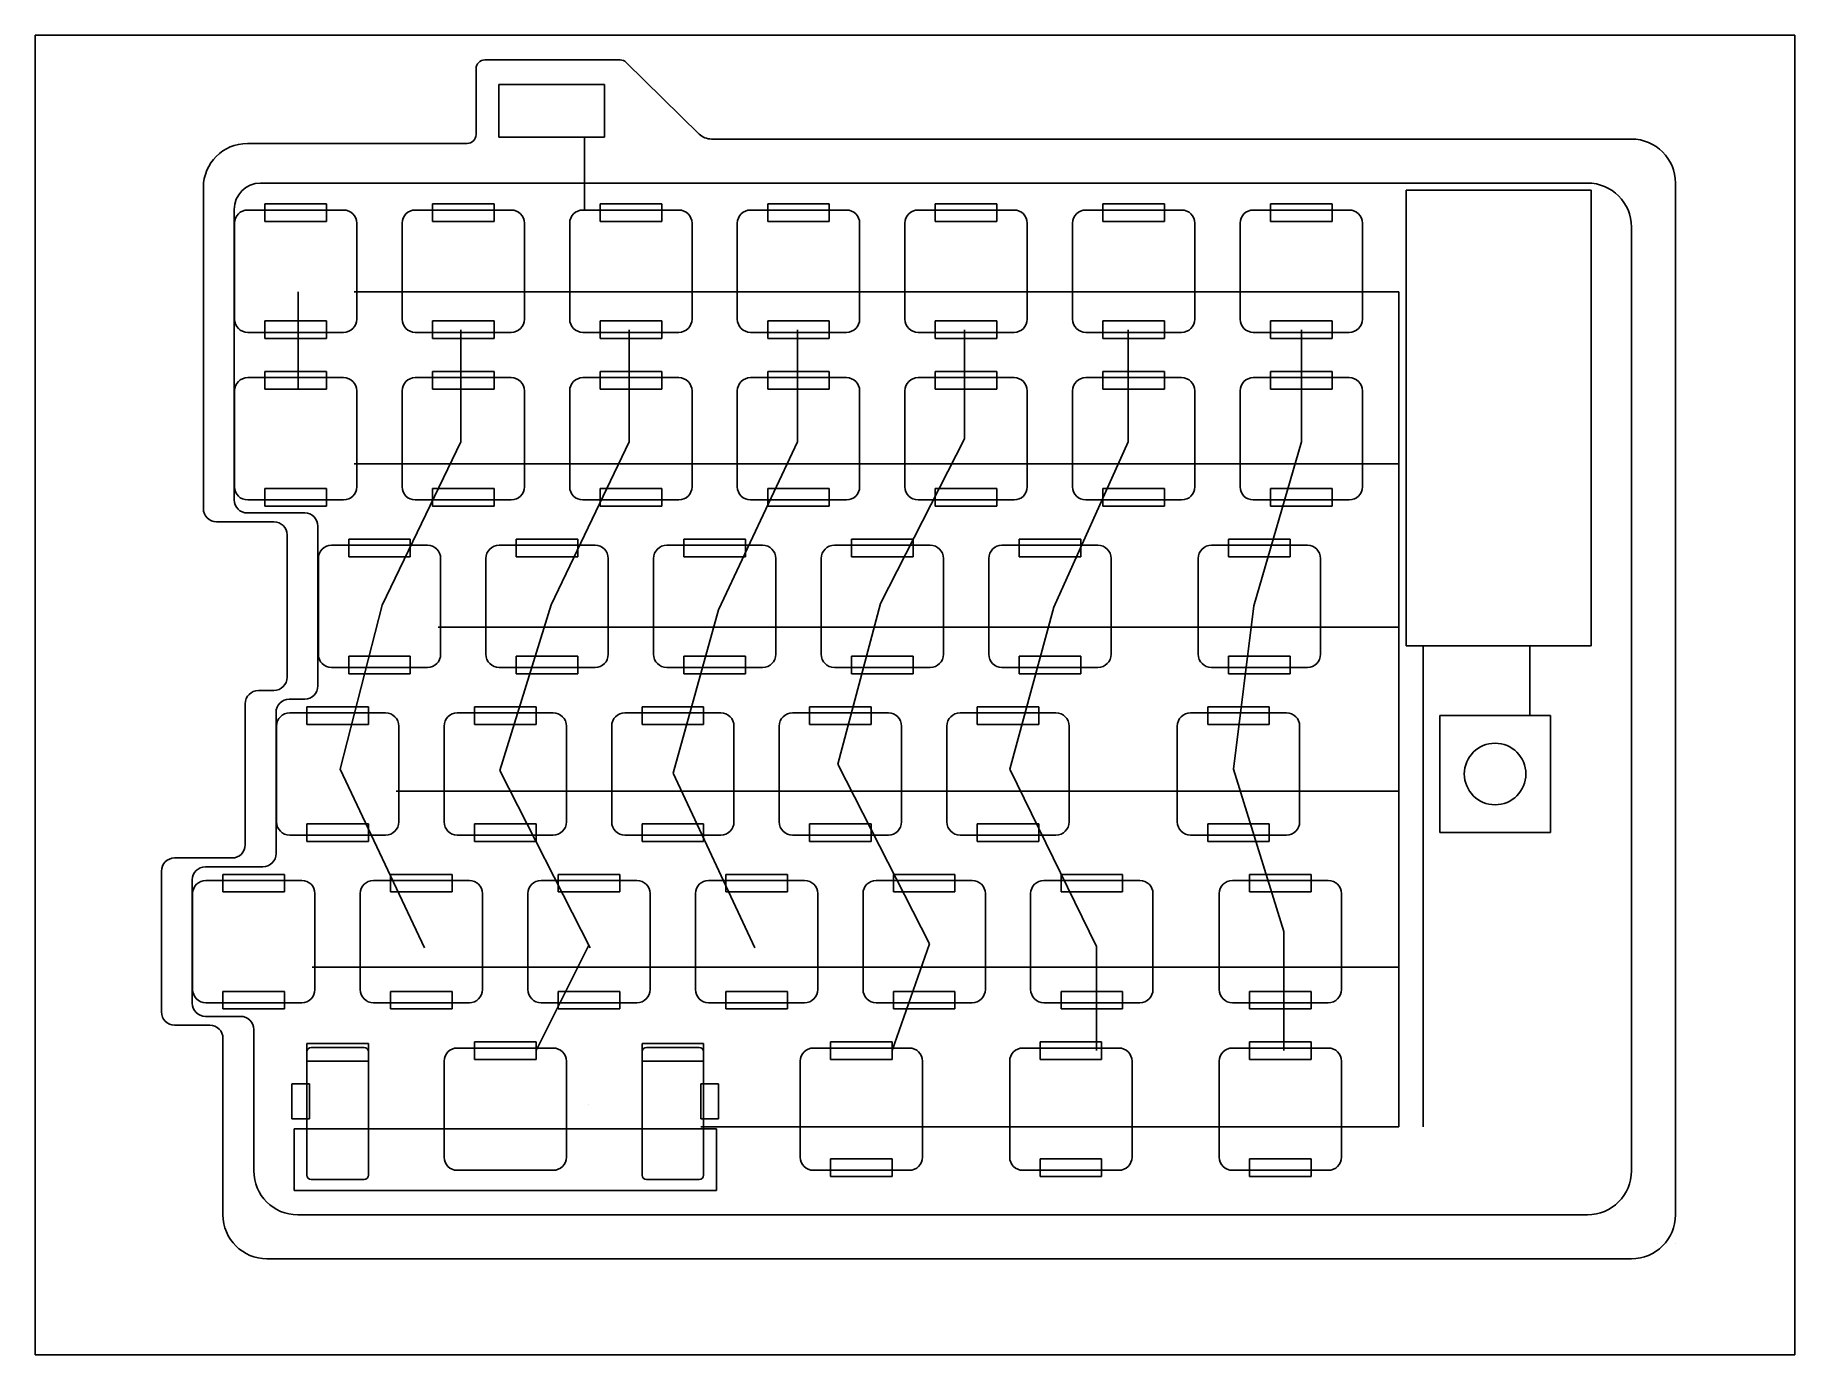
# Model space of a CAD drawing. Extents: x -186 to 14, y -138 to 12.
import ezdxf

# ---------------------------------------------------------------- set-up
doc = ezdxf.new("R2010")
doc.units = 0
doc.header["$MEASUREMENT"] = 0
doc.layers.add('COMPONENTS', color=3, linetype='Continuous', true_color=0x00ff00)
for name, color, linetype, lineweight, true_color in [('FIX_SLOTS', 1, 'Continuous', 25, 0xff0000), ('FRAME', 6, 'Continuous', 25, 0xff00ff), ('SWITCH_13.9', 5, 'Continuous', 25, 0x0000ff), ('TRACKS_H', 4, 'Continuous', 25, 0x00ffff), ('TRACKS_V', 30, 'Continuous', 25, 0xff7f00)]:
    doc.layers.add(name, color=color, linetype=linetype, lineweight=lineweight, true_color=true_color)

msp = doc.modelspace()

# ---------------------------------------------------------------- linework, layer by layer
for p, q in [((-111.88, -5), (-160.82, -5)), ((-10, -5), (-111.88, -5)), ((-163.82, -8), (-163.82, -41)), ((-5, -10), (-5, -117.28)), ((-162.32, -42.5), (-155.8, -42.5)), ((-154.3, -44), (-154.3, -62.17)), ((-155.8, -63.67), (-157.56, -63.67)), ((-159.06, -65.17), (-159.06, -81.22)), ((-160.56, -82.72), (-167.09, -82.72)), ((-168.59, -84.22), (-168.59, -98.22)), ((-167.09, -99.72), (-163.09, -99.72)), ((-161.59, -101.22), (-161.59, -117.28)), ((-10, -122.28), (-156.59, -122.28)), ((-2, -125.5), (-2, -125.5)), ((0, -125.5), (0, -125.5))]:
    msp.add_line(p, q)
for centre, radius, start, end in [((-160.82, -8), 3, 90, 180), ((-10, -10), 5, 0, 90), ((-162.32, -41), 1.5, 180, 270), ((-155.8, -44), 1.5, 0, 90), ((-157.56, -65.17), 1.5, 90, 180), ((-155.8, -62.17), 1.5, 270, 0), ((-160.56, -81.22), 1.5, 270, 0), ((-167.09, -84.22), 1.5, 90, 180), ((-167.09, -98.22), 1.5, 180, 270), ((-163.09, -101.22), 1.5, 0, 90), ((-156.59, -117.28), 5, 180, 270), ((-10, -117.28), 5, 270, 0)]:
    msp.add_arc(centre, radius, start, end)
at = {"layer": 'COMPONENTS'}
for p, q in [((-121.73, 6.2), (-133.73, 6.2)), ((-133.73, 6.2), (-133.73, 0.2)), ((-121.73, 0.2), (-121.73, 6.2)), ((-133.73, 0.2), (-121.73, 0.2)), ((-9.6, -5.81), (-30.6, -5.81)), ((-30.6, -5.81), (-30.6, -57.61)), ((-9.6, -57.61), (-9.6, -5.81)), ((-30.6, -57.61), (-9.6, -57.61)), ((-14.2, -65.52), (-26.8, -65.52)), ((-26.8, -65.52), (-26.8, -78.83)), ((-14.2, -78.83), (-14.2, -65.52)), ((-26.8, -78.83), (-14.2, -78.83))]:
    msp.add_line(p, q, dxfattribs=at)
msp.add_circle((-20.5, -72.17), 3.5, dxfattribs=at)
at = {"layer": 'FIX_SLOTS'}
for p, q in [((-160.32, -7.38), (-153.32, -7.38)), ((-160.32, -9.38), (-160.32, -7.38)), ((-153.32, -7.38), (-153.32, -9.38)), ((-141.28, -7.38), (-134.28, -7.38)), ((-141.28, -9.38), (-141.28, -7.38)), ((-134.28, -7.38), (-134.28, -9.38)), ((-122.22, -7.38), (-115.22, -7.38)), ((-122.22, -9.38), (-122.22, -7.38)), ((-115.22, -7.38), (-115.22, -9.38)), ((-103.17, -7.38), (-96.18, -7.38)), ((-103.17, -9.38), (-103.17, -7.38)), ((-96.18, -7.38), (-96.18, -9.38)), ((-84.13, -7.38), (-77.13, -7.38)), ((-84.13, -9.38), (-84.13, -7.38)), ((-77.13, -7.38), (-77.13, -9.38)), ((-65.08, -7.38), (-58.08, -7.38)), ((-65.08, -9.38), (-65.08, -7.38)), ((-58.08, -7.38), (-58.08, -9.38)), ((-46.03, -7.38), (-39.03, -7.38)), ((-46.03, -9.38), (-46.03, -7.38)), ((-39.03, -7.38), (-39.03, -9.38)), ((-153.32, -9.38), (-160.32, -9.38)), ((-134.28, -9.38), (-141.28, -9.38)), ((-115.22, -9.38), (-122.22, -9.38)), ((-96.18, -9.38), (-103.17, -9.38)), ((-77.13, -9.38), (-84.13, -9.38)), ((-58.08, -9.38), (-65.08, -9.38)), ((-39.03, -9.38), (-46.03, -9.38)), ((-160.32, -20.68), (-153.32, -20.68)), ((-160.32, -22.68), (-160.32, -20.68)), ((-153.32, -20.68), (-153.32, -22.68)), ((-141.28, -20.68), (-134.28, -20.68)), ((-141.28, -22.68), (-141.28, -20.68)), ((-134.28, -20.68), (-134.28, -22.68)), ((-122.22, -20.68), (-115.22, -20.68)), ((-122.22, -22.68), (-122.22, -20.68)), ((-115.22, -20.68), (-115.22, -22.68)), ((-103.17, -20.68), (-96.18, -20.68)), ((-103.17, -22.68), (-103.17, -20.68)), ((-96.18, -20.68), (-96.18, -22.68)), ((-84.13, -20.68), (-77.13, -20.68)), ((-84.13, -22.68), (-84.13, -20.68)), ((-77.13, -20.68), (-77.13, -22.68)), ((-65.08, -20.68), (-58.08, -20.68)), ((-65.08, -22.68), (-65.08, -20.68)), ((-58.08, -20.68), (-58.08, -22.68)), ((-46.03, -20.68), (-39.03, -20.68)), ((-46.03, -22.68), (-46.03, -20.68)), ((-39.03, -20.68), (-39.03, -22.68)), ((-153.32, -22.68), (-160.32, -22.68)), ((-134.28, -22.68), (-141.28, -22.68)), ((-115.22, -22.68), (-122.22, -22.68)), ((-96.18, -22.68), (-103.17, -22.68)), ((-77.13, -22.68), (-84.13, -22.68)), ((-58.08, -22.68), (-65.08, -22.68)), ((-39.03, -22.68), (-46.03, -22.68)), ((-160.32, -26.43), (-153.32, -26.43)), ((-160.32, -28.43), (-160.32, -26.43)), ((-153.32, -26.43), (-153.32, -28.43)), ((-141.28, -26.43), (-134.28, -26.43)), ((-141.28, -28.43), (-141.28, -26.43)), ((-134.28, -26.43), (-134.28, -28.43)), ((-122.22, -26.43), (-115.22, -26.43)), ((-122.22, -28.43), (-122.22, -26.43)), ((-115.22, -26.43), (-115.22, -28.43)), ((-103.17, -26.43), (-96.18, -26.43)), ((-103.17, -28.43), (-103.17, -26.43)), ((-96.18, -26.43), (-96.18, -28.43)), ((-84.13, -28.43), (-84.13, -26.43)), ((-84.13, -26.43), (-77.13, -26.43)), ((-77.13, -26.43), (-77.13, -28.43)), ((-65.08, -26.43), (-58.08, -26.43)), ((-65.08, -28.43), (-65.08, -26.43)), ((-58.08, -26.43), (-58.08, -28.43)), ((-46.03, -26.43), (-39.03, -26.43)), ((-46.03, -28.43), (-46.03, -26.43)), ((-39.03, -26.43), (-39.03, -28.43)), ((-153.32, -28.43), (-160.32, -28.43)), ((-134.28, -28.43), (-141.28, -28.43)), ((-115.22, -28.43), (-122.22, -28.43)), ((-96.18, -28.43), (-103.17, -28.43)), ((-77.13, -28.43), (-84.13, -28.43)), ((-58.08, -28.43), (-65.08, -28.43)), ((-39.03, -28.43), (-46.03, -28.43)), ((-160.32, -39.73), (-153.32, -39.73)), ((-160.32, -41.73), (-160.32, -39.73)), ((-153.32, -39.73), (-153.32, -41.73)), ((-141.28, -39.73), (-134.28, -39.73)), ((-141.28, -41.73), (-141.28, -39.73)), ((-134.28, -39.73), (-134.28, -41.73)), ((-122.22, -39.73), (-115.22, -39.73)), ((-122.22, -41.73), (-122.22, -39.73)), ((-115.22, -39.73), (-115.22, -41.73)), ((-103.17, -39.73), (-96.18, -39.73)), ((-103.17, -41.73), (-103.17, -39.73)), ((-96.18, -39.73), (-96.18, -41.73)), ((-84.13, -39.73), (-77.13, -39.73)), ((-84.13, -41.73), (-84.13, -39.73)), ((-77.13, -39.73), (-77.13, -41.73)), ((-65.08, -41.73), (-65.08, -39.73)), ((-65.08, -39.73), (-58.08, -39.73)), ((-58.08, -39.73), (-58.08, -41.73)), ((-46.03, -39.73), (-39.03, -39.73)), ((-46.03, -41.73), (-46.03, -39.73)), ((-39.03, -39.73), (-39.03, -41.73)), ((-153.32, -41.73), (-160.32, -41.73)), ((-134.28, -41.73), (-141.28, -41.73)), ((-115.22, -41.73), (-122.22, -41.73)), ((-96.18, -41.73), (-103.17, -41.73)), ((-77.13, -41.73), (-84.13, -41.73)), ((-58.08, -41.73), (-65.08, -41.73)), ((-39.03, -41.73), (-46.03, -41.73)), ((-150.8, -45.48), (-143.8, -45.48)), ((-150.8, -47.48), (-150.8, -45.48)), ((-143.8, -45.48), (-143.8, -47.48)), ((-131.75, -45.48), (-124.75, -45.48)), ((-131.75, -47.48), (-131.75, -45.48)), ((-124.75, -45.48), (-124.75, -47.48)), ((-112.7, -45.48), (-105.7, -45.48)), ((-112.7, -47.48), (-112.7, -45.48)), ((-105.7, -45.48), (-105.7, -47.48)), ((-93.65, -45.48), (-86.65, -45.48)), ((-93.65, -47.48), (-93.65, -45.48)), ((-86.65, -45.48), (-86.65, -47.48)), ((-74.6, -45.48), (-67.6, -45.48)), ((-74.6, -47.48), (-74.6, -45.48)), ((-67.6, -45.48), (-67.6, -47.48)), ((-50.79, -45.48), (-43.79, -45.48)), ((-50.79, -47.48), (-50.79, -45.48)), ((-43.79, -45.48), (-43.79, -47.48)), ((-143.8, -47.48), (-150.8, -47.48)), ((-124.75, -47.48), (-131.75, -47.48)), ((-105.7, -47.48), (-112.7, -47.48)), ((-86.65, -47.48), (-93.65, -47.48)), ((-67.6, -47.48), (-74.6, -47.48)), ((-43.79, -47.48), (-50.79, -47.48)), ((-150.8, -58.78), (-143.8, -58.78)), ((-150.8, -60.78), (-150.8, -58.78)), ((-143.8, -58.78), (-143.8, -60.78)), ((-131.75, -58.78), (-124.75, -58.78)), ((-131.75, -60.78), (-131.75, -58.78)), ((-124.75, -58.78), (-124.75, -60.78)), ((-112.7, -58.78), (-105.7, -58.78)), ((-112.7, -60.78), (-112.7, -58.78)), ((-105.7, -58.78), (-105.7, -60.78)), ((-93.65, -58.78), (-86.65, -58.78)), ((-93.65, -60.78), (-93.65, -58.78)), ((-86.65, -58.78), (-86.65, -60.78)), ((-74.6, -58.78), (-67.6, -58.78)), ((-74.6, -60.78), (-74.6, -58.78)), ((-67.6, -58.78), (-67.6, -60.78)), ((-50.79, -58.78), (-43.79, -58.78)), ((-50.79, -60.78), (-50.79, -58.78)), ((-43.79, -58.78), (-43.79, -60.78)), ((-143.8, -60.78), (-150.8, -60.78)), ((-124.75, -60.78), (-131.75, -60.78)), ((-105.7, -60.78), (-112.7, -60.78)), ((-86.65, -60.78), (-93.65, -60.78)), ((-67.6, -60.78), (-74.6, -60.78)), ((-43.79, -60.78), (-50.79, -60.78)), ((-155.56, -64.53), (-148.56, -64.53)), ((-155.56, -66.53), (-155.56, -64.53)), ((-148.56, -64.53), (-148.56, -66.53)), ((-136.51, -64.53), (-129.51, -64.53)), ((-136.51, -66.53), (-136.51, -64.53)), ((-129.51, -64.53), (-129.51, -66.53)), ((-117.46, -64.53), (-110.46, -64.53)), ((-117.46, -66.53), (-117.46, -64.53)), ((-110.46, -64.53), (-110.46, -66.53)), ((-98.41, -64.53), (-91.41, -64.53)), ((-98.41, -66.53), (-98.41, -64.53)), ((-91.41, -64.53), (-91.41, -66.53)), ((-79.36, -64.53), (-72.36, -64.53)), ((-79.36, -66.53), (-79.36, -64.53)), ((-72.36, -64.53), (-72.36, -66.53)), ((-53.17, -64.53), (-46.17, -64.53)), ((-53.17, -66.53), (-53.17, -64.53)), ((-46.17, -64.53), (-46.17, -66.53)), ((-148.56, -66.53), (-155.56, -66.53)), ((-129.51, -66.53), (-136.51, -66.53)), ((-110.46, -66.53), (-117.46, -66.53)), ((-91.41, -66.53), (-98.41, -66.53)), ((-72.36, -66.53), (-79.36, -66.53)), ((-46.17, -66.53), (-53.17, -66.53)), ((-155.56, -77.83), (-148.56, -77.83)), ((-155.56, -79.83), (-155.56, -77.83)), ((-148.56, -77.83), (-148.56, -79.83)), ((-136.51, -77.83), (-129.51, -77.83)), ((-136.51, -79.83), (-136.51, -77.83)), ((-129.51, -77.83), (-129.51, -79.83)), ((-117.46, -77.83), (-110.46, -77.83)), ((-117.46, -79.83), (-117.46, -77.83)), ((-110.46, -77.83), (-110.46, -79.83)), ((-98.41, -77.83), (-91.41, -77.83)), ((-98.41, -79.83), (-98.41, -77.83)), ((-91.41, -77.83), (-91.41, -79.83)), ((-79.36, -77.83), (-72.36, -77.83)), ((-79.36, -79.83), (-79.36, -77.83)), ((-72.36, -77.83), (-72.36, -79.83)), ((-53.17, -77.83), (-46.17, -77.83)), ((-53.17, -79.83), (-53.17, -77.83)), ((-46.17, -77.83), (-46.17, -79.83)), ((-148.56, -79.83), (-155.56, -79.83)), ((-129.51, -79.83), (-136.51, -79.83)), ((-110.46, -79.83), (-117.46, -79.83)), ((-91.41, -79.83), (-98.41, -79.83)), ((-72.36, -79.83), (-79.36, -79.83)), ((-46.17, -79.83), (-53.17, -79.83)), ((-165.09, -83.58), (-158.09, -83.58)), ((-165.09, -85.58), (-165.09, -83.58)), ((-158.09, -83.58), (-158.09, -85.58)), ((-146.04, -83.58), (-139.04, -83.58)), ((-146.04, -85.58), (-146.04, -83.58)), ((-139.04, -83.58), (-139.04, -85.58)), ((-126.99, -83.58), (-119.99, -83.58)), ((-126.99, -85.58), (-126.99, -83.58)), ((-119.99, -83.58), (-119.99, -85.58)), ((-107.94, -83.58), (-100.94, -83.58)), ((-107.94, -85.58), (-107.94, -83.58)), ((-100.94, -83.58), (-100.94, -85.58)), ((-88.89, -83.58), (-81.89, -83.58)), ((-88.89, -85.58), (-88.89, -83.58)), ((-81.89, -83.58), (-81.89, -85.58)), ((-69.84, -83.58), (-62.84, -83.58)), ((-69.84, -85.58), (-69.84, -83.58)), ((-62.84, -83.58), (-62.84, -85.58)), ((-48.41, -83.58), (-41.41, -83.58)), ((-48.41, -85.58), (-48.41, -83.58)), ((-41.41, -83.58), (-41.41, -85.58)), ((-158.09, -85.58), (-165.09, -85.58)), ((-139.04, -85.58), (-146.04, -85.58)), ((-119.99, -85.58), (-126.99, -85.58)), ((-100.94, -85.58), (-107.94, -85.58)), ((-81.89, -85.58), (-88.89, -85.58)), ((-62.84, -85.58), (-69.84, -85.58)), ((-41.41, -85.58), (-48.41, -85.58)), ((-165.09, -96.88), (-158.09, -96.88)), ((-165.09, -98.88), (-165.09, -96.88)), ((-158.09, -96.88), (-158.09, -98.88)), ((-146.04, -96.88), (-139.04, -96.88)), ((-146.04, -98.88), (-146.04, -96.88)), ((-139.04, -96.88), (-139.04, -98.88)), ((-126.99, -96.88), (-119.99, -96.88)), ((-126.99, -98.88), (-126.99, -96.88)), ((-119.99, -96.88), (-119.99, -98.88)), ((-107.94, -96.88), (-100.94, -96.88)), ((-107.94, -98.88), (-107.94, -96.88)), ((-100.94, -96.88), (-100.94, -98.88)), ((-88.89, -96.88), (-81.89, -96.88)), ((-88.89, -98.88), (-88.89, -96.88)), ((-81.89, -96.88), (-81.89, -98.88)), ((-69.84, -96.88), (-62.84, -96.88)), ((-69.84, -98.88), (-69.84, -96.88)), ((-62.84, -96.88), (-62.84, -98.88)), ((-48.41, -96.88), (-41.41, -96.88)), ((-48.41, -98.88), (-48.41, -96.88)), ((-41.41, -96.88), (-41.41, -98.88)), ((-158.09, -98.88), (-165.09, -98.88)), ((-139.04, -98.88), (-146.04, -98.88)), ((-119.99, -98.88), (-126.99, -98.88)), ((-100.94, -98.88), (-107.94, -98.88)), ((-81.89, -98.88), (-88.89, -98.88)), ((-62.84, -98.88), (-69.84, -98.88)), ((-41.41, -98.88), (-48.41, -98.88)), ((-155.56, -102.82), (-148.56, -102.82)), ((-155.56, -104.82), (-155.56, -102.82)), ((-148.56, -102.82), (-148.56, -104.82)), ((-136.51, -102.62), (-129.51, -102.62)), ((-136.51, -104.62), (-136.51, -102.62)), ((-129.51, -102.62), (-129.51, -104.62)), ((-117.46, -102.82), (-110.46, -102.82)), ((-117.46, -104.82), (-117.46, -102.82)), ((-110.46, -102.82), (-110.46, -104.82)), ((-96.03, -102.62), (-89.03, -102.62)), ((-96.03, -104.62), (-96.03, -102.62)), ((-89.03, -102.62), (-89.03, -104.62)), ((-72.22, -102.62), (-65.22, -102.62)), ((-72.22, -104.62), (-72.22, -102.62)), ((-65.22, -102.62), (-65.22, -104.62)), ((-48.41, -102.62), (-41.41, -102.62)), ((-48.41, -104.62), (-48.41, -102.62)), ((-41.41, -102.62), (-41.41, -104.62)), ((-148.56, -104.82), (-155.56, -104.82)), ((-129.51, -104.62), (-136.51, -104.62)), ((-110.46, -104.82), (-117.46, -104.82)), ((-89.03, -104.62), (-96.03, -104.62)), ((-65.22, -104.62), (-72.22, -104.62)), ((-41.41, -104.62), (-48.41, -104.62)), ((-155.26, -107.38), (-157.26, -107.38)), ((-157.26, -107.38), (-157.26, -111.38)), ((-155.26, -111.38), (-155.26, -107.38)), ((-108.76, -107.38), (-110.76, -107.38)), ((-110.76, -107.38), (-110.76, -111.38)), ((-108.76, -111.38), (-108.76, -107.38)), ((-157.26, -111.38), (-155.26, -111.38)), ((-110.76, -111.38), (-108.76, -111.38)), ((-109, -112.5), (-157, -112.5)), ((-157, -112.5), (-157, -119.5)), ((-109, -119.5), (-109, -112.5)), ((-96.03, -115.92), (-89.03, -115.92)), ((-96.03, -117.92), (-96.03, -115.92)), ((-89.03, -115.92), (-89.03, -117.92)), ((-72.22, -115.92), (-65.22, -115.92)), ((-72.22, -117.92), (-72.22, -115.92)), ((-65.22, -115.92), (-65.22, -117.92)), ((-48.41, -115.92), (-41.41, -115.92)), ((-48.41, -117.92), (-48.41, -115.92)), ((-41.41, -115.92), (-41.41, -117.92)), ((-89.03, -117.92), (-96.03, -117.92)), ((-65.22, -117.92), (-72.22, -117.92)), ((-41.41, -117.92), (-48.41, -117.92)), ((-157, -119.5), (-109, -119.5))]:
    msp.add_line(p, q, dxfattribs=at)
at = {"layer": 'FRAME'}
for p, q in [((13.56, 11.81), (-186.44, 11.81)), ((-186.44, 11.81), (-186.44, -138.19)), ((13.56, -138.19), (13.56, 11.81)), ((-135.32, 9), (-119.96, 9)), ((-119.26, 8.71), (-110.95, 0.57)), ((-136.32, 0.5), (-136.32, 8)), ((-5, 0), (-109.55, 0)), ((-162.32, -0.5), (-137.33, -0.5)), ((-167.32, -5.5), (-167.32, -42)), ((0, -5), (0, -122.28)), ((-159.3, -43.5), (-165.82, -43.5)), ((-157.8, -61.17), (-157.8, -45)), ((-161.06, -62.68), (-159.3, -62.68)), ((-162.56, -80.22), (-162.56, -64.18)), ((-170.59, -81.72), (-164.06, -81.72)), ((-172.09, -99.22), (-172.09, -83.22)), ((-166.59, -100.72), (-170.59, -100.72)), ((-165.09, -102.22), (-165.09, -122.28)), ((-5, -127.28), (-160.09, -127.28)), ((-186.44, -138.19), (13.56, -138.19))]:
    msp.add_line(p, q, dxfattribs=at)
for centre, radius, start, end in [((-135.32, 8), 1, 90, 180), ((-119.96, 8), 1, 45.5676, 90), ((-137.33, 0.5), 1, 270, 0), ((-109.55, 2), 2, 225.5676, 270), ((-5, -5), 5, 0, 90), ((-162.32, -5.5), 5, 90, 180), ((-165.82, -42), 1.5, 180, 270), ((-159.3, -45), 1.5, 0, 90), ((-159.3, -61.17), 1.5, 270, 0), ((-161.06, -64.18), 1.5, 90, 180), ((-170.59, -83.22), 1.5, 90, 180), ((-164.06, -80.22), 1.5, 270, 0), ((-170.59, -99.22), 1.5, 180, 270), ((-166.59, -102.22), 1.5, 0, 90), ((-160.09, -122.28), 5, 180, 270), ((-5, -122.28), 5, 270, 0)]:
    msp.add_arc(centre, radius, start, end, dxfattribs=at)
at = {"layer": 'SWITCH_13.9'}
for p, q in [((-163.78, -20.47), (-163.78, -9.57)), ((-162.28, -8.07), (-151.38, -8.07)), ((-149.88, -9.57), (-149.88, -20.47)), ((-144.73, -20.47), (-144.73, -9.57)), ((-143.23, -8.07), (-132.33, -8.07)), ((-130.83, -9.57), (-130.83, -20.47)), ((-125.68, -20.47), (-125.68, -9.57)), ((-124.18, -8.07), (-113.28, -8.07)), ((-111.78, -9.57), (-111.78, -20.47)), ((-106.63, -20.47), (-106.63, -9.57)), ((-105.13, -8.07), (-94.23, -8.07)), ((-92.73, -9.57), (-92.73, -20.47)), ((-87.58, -20.47), (-87.58, -9.57)), ((-86.08, -8.07), (-75.18, -8.07)), ((-73.68, -9.57), (-73.68, -20.47)), ((-68.53, -20.47), (-68.53, -9.57)), ((-67.03, -8.07), (-56.13, -8.07)), ((-54.63, -9.57), (-54.63, -20.47)), ((-49.48, -20.47), (-49.48, -9.57)), ((-47.98, -8.07), (-37.08, -8.07)), ((-35.58, -9.57), (-35.58, -20.47)), ((-151.38, -21.97), (-162.28, -21.97)), ((-132.33, -21.97), (-143.23, -21.97)), ((-113.28, -21.97), (-124.18, -21.97)), ((-94.23, -21.97), (-105.13, -21.97)), ((-75.18, -21.97), (-86.08, -21.97)), ((-56.13, -21.97), (-67.03, -21.97)), ((-37.08, -21.97), (-47.98, -21.97)), ((-162.28, -27.12), (-151.38, -27.12)), ((-143.23, -27.12), (-132.33, -27.12)), ((-124.18, -27.12), (-113.28, -27.12)), ((-105.13, -27.12), (-94.23, -27.12)), ((-86.08, -27.12), (-75.18, -27.12)), ((-67.03, -27.12), (-56.13, -27.12)), ((-47.98, -27.12), (-37.08, -27.12)), ((-163.78, -39.52), (-163.78, -28.62)), ((-149.88, -28.62), (-149.88, -39.52)), ((-144.73, -39.52), (-144.73, -28.62)), ((-130.83, -28.62), (-130.83, -39.52)), ((-125.68, -39.52), (-125.68, -28.62)), ((-111.78, -28.62), (-111.78, -39.52)), ((-106.63, -39.52), (-106.63, -28.62)), ((-92.73, -28.62), (-92.73, -39.52)), ((-87.58, -39.52), (-87.58, -28.62)), ((-73.68, -28.62), (-73.68, -39.52)), ((-68.53, -39.52), (-68.53, -28.62)), ((-54.63, -28.62), (-54.63, -39.52)), ((-49.48, -39.52), (-49.48, -28.62)), ((-35.58, -28.62), (-35.58, -39.52)), ((-151.38, -41.02), (-162.28, -41.02)), ((-132.33, -41.02), (-143.23, -41.02)), ((-113.28, -41.02), (-124.18, -41.02)), ((-94.23, -41.02), (-105.13, -41.02)), ((-75.18, -41.02), (-86.08, -41.02)), ((-56.13, -41.02), (-67.03, -41.02)), ((-37.08, -41.02), (-47.98, -41.02)), ((-154.25, -58.57), (-154.25, -47.67)), ((-152.75, -46.17), (-141.85, -46.17)), ((-140.35, -47.67), (-140.35, -58.57)), ((-135.2, -58.57), (-135.2, -47.67)), ((-133.7, -46.17), (-122.8, -46.17)), ((-121.3, -47.67), (-121.3, -58.57)), ((-116.15, -58.57), (-116.15, -47.67)), ((-114.65, -46.17), (-103.75, -46.17)), ((-102.25, -47.67), (-102.25, -58.57)), ((-97.1, -58.57), (-97.1, -47.67)), ((-95.6, -46.17), (-84.7, -46.17)), ((-83.2, -47.67), (-83.2, -58.57)), ((-78.05, -58.57), (-78.05, -47.67)), ((-76.55, -46.17), (-65.65, -46.17)), ((-64.15, -47.67), (-64.15, -58.57)), ((-54.24, -58.57), (-54.24, -47.67)), ((-52.74, -46.17), (-41.84, -46.17)), ((-40.34, -47.67), (-40.34, -58.57)), ((-141.85, -60.07), (-152.75, -60.07)), ((-122.8, -60.07), (-133.7, -60.07)), ((-103.75, -60.07), (-114.65, -60.07)), ((-84.7, -60.07), (-95.6, -60.07)), ((-65.65, -60.07), (-76.55, -60.07)), ((-41.84, -60.07), (-52.74, -60.07)), ((-157.51, -65.22), (-146.61, -65.22)), ((-138.46, -65.22), (-127.56, -65.22)), ((-119.41, -65.22), (-108.51, -65.22)), ((-100.36, -65.22), (-89.46, -65.22)), ((-81.31, -65.22), (-70.41, -65.22)), ((-55.12, -65.22), (-44.22, -65.22)), ((-159.01, -77.62), (-159.01, -66.72)), ((-145.11, -66.72), (-145.11, -77.62)), ((-139.96, -77.62), (-139.96, -66.72)), ((-126.06, -66.72), (-126.06, -77.62)), ((-120.91, -77.62), (-120.91, -66.72)), ((-107.01, -66.72), (-107.01, -77.62)), ((-101.86, -77.62), (-101.86, -66.72)), ((-87.96, -66.72), (-87.96, -77.62)), ((-82.81, -77.62), (-82.81, -66.72)), ((-68.91, -66.72), (-68.91, -77.62)), ((-56.62, -77.62), (-56.62, -66.72)), ((-42.72, -66.72), (-42.72, -77.62)), ((-146.61, -79.12), (-157.51, -79.12)), ((-127.56, -79.12), (-138.46, -79.12)), ((-108.51, -79.12), (-119.41, -79.12)), ((-89.46, -79.12), (-100.36, -79.12)), ((-70.41, -79.12), (-81.31, -79.12)), ((-44.22, -79.12), (-55.12, -79.12)), ((-168.54, -96.67), (-168.54, -85.77)), ((-167.04, -84.27), (-156.14, -84.27)), ((-154.64, -85.77), (-154.64, -96.67)), ((-149.49, -96.67), (-149.49, -85.77)), ((-147.99, -84.27), (-137.09, -84.27)), ((-135.59, -85.77), (-135.59, -96.67)), ((-130.44, -96.67), (-130.44, -85.77)), ((-128.94, -84.27), (-118.04, -84.27)), ((-116.54, -85.77), (-116.54, -96.67)), ((-111.39, -96.67), (-111.39, -85.77)), ((-109.89, -84.27), (-98.99, -84.27)), ((-97.49, -85.77), (-97.49, -96.67)), ((-92.34, -96.67), (-92.34, -85.77)), ((-90.84, -84.27), (-79.94, -84.27)), ((-78.44, -85.77), (-78.44, -96.67)), ((-73.29, -96.67), (-73.29, -85.77)), ((-71.79, -84.27), (-60.89, -84.27)), ((-59.39, -85.77), (-59.39, -96.67)), ((-51.86, -96.67), (-51.86, -85.77)), ((-50.36, -84.27), (-39.46, -84.27)), ((-37.96, -85.77), (-37.96, -96.67)), ((-156.14, -98.17), (-167.04, -98.17)), ((-137.09, -98.17), (-147.99, -98.17)), ((-118.04, -98.17), (-128.94, -98.17)), ((-98.99, -98.17), (-109.89, -98.17)), ((-79.94, -98.17), (-90.84, -98.17)), ((-60.89, -98.17), (-71.79, -98.17)), ((-39.46, -98.17), (-50.36, -98.17)), ((-155.56, -117.77), (-155.56, -103.77)), ((-155.06, -103.27), (-149.06, -103.27)), ((-148.56, -103.77), (-148.56, -117.77)), ((-138.46, -103.32), (-127.56, -103.32)), ((-117.46, -117.77), (-117.46, -103.77)), ((-116.96, -103.27), (-110.96, -103.27)), ((-110.46, -103.77), (-110.46, -117.77)), ((-97.98, -103.32), (-87.08, -103.32)), ((-74.17, -103.32), (-63.27, -103.32)), ((-50.36, -103.32), (-39.46, -103.32)), ((-139.96, -115.72), (-139.96, -104.82)), ((-126.06, -104.82), (-126.06, -115.72)), ((-99.48, -115.72), (-99.48, -104.82)), ((-85.58, -104.82), (-85.58, -115.72)), ((-75.67, -115.72), (-75.67, -104.82)), ((-61.77, -104.82), (-61.77, -115.72)), ((-51.86, -115.72), (-51.86, -104.82)), ((-37.96, -104.82), (-37.96, -115.72)), ((-127.56, -117.22), (-138.46, -117.22)), ((-87.08, -117.22), (-97.98, -117.22)), ((-63.27, -117.22), (-74.17, -117.22)), ((-39.46, -117.22), (-50.36, -117.22)), ((-149.06, -118.27), (-155.06, -118.27)), ((-110.96, -118.27), (-116.96, -118.27))]:
    msp.add_line(p, q, dxfattribs=at)
for centre, radius, start, end in [((-162.28, -9.57), 1.5, 90, 180), ((-151.38, -9.57), 1.5, 0, 90), ((-143.23, -9.57), 1.5, 90, 180), ((-132.33, -9.57), 1.5, 0, 90), ((-124.18, -9.57), 1.5, 90, 180), ((-113.28, -9.57), 1.5, 0, 90), ((-105.13, -9.57), 1.5, 90, 180), ((-94.23, -9.57), 1.5, 0, 90), ((-86.08, -9.57), 1.5, 90, 180), ((-75.18, -9.57), 1.5, 0, 90), ((-67.03, -9.57), 1.5, 90, 180), ((-56.13, -9.57), 1.5, 0, 90), ((-47.98, -9.57), 1.5, 90, 180), ((-37.08, -9.57), 1.5, 0, 90), ((-162.28, -20.47), 1.5, 180, 270), ((-151.38, -20.47), 1.5, 270, 0), ((-143.23, -20.47), 1.5, 180, 270), ((-132.33, -20.47), 1.5, 270, 0), ((-124.18, -20.47), 1.5, 180, 270), ((-113.28, -20.47), 1.5, 270, 0), ((-105.13, -20.47), 1.5, 180, 270), ((-94.23, -20.47), 1.5, 270, 0), ((-86.08, -20.47), 1.5, 180, 270), ((-75.18, -20.47), 1.5, 270, 0), ((-67.03, -20.47), 1.5, 180, 270), ((-56.13, -20.47), 1.5, 270, 0), ((-47.98, -20.47), 1.5, 180, 270), ((-37.08, -20.47), 1.5, 270, 0), ((-162.28, -28.62), 1.5, 90, 180), ((-151.38, -28.62), 1.5, 0, 90), ((-143.23, -28.62), 1.5, 90, 180), ((-132.33, -28.62), 1.5, 0, 90), ((-124.18, -28.62), 1.5, 90, 180), ((-113.28, -28.62), 1.5, 0, 90), ((-105.13, -28.62), 1.5, 90, 180), ((-94.23, -28.62), 1.5, 0, 90), ((-86.08, -28.62), 1.5, 90, 180), ((-75.18, -28.62), 1.5, 0, 90), ((-67.03, -28.62), 1.5, 90, 180), ((-56.13, -28.62), 1.5, 0, 90), ((-47.98, -28.62), 1.5, 90, 180), ((-37.08, -28.62), 1.5, 0, 90), ((-162.28, -39.52), 1.5, 180, 270), ((-151.38, -39.52), 1.5, 270, 0), ((-143.23, -39.52), 1.5, 180, 270), ((-132.33, -39.52), 1.5, 270, 0), ((-124.18, -39.52), 1.5, 180, 270), ((-113.28, -39.52), 1.5, 270, 0), ((-105.13, -39.52), 1.5, 180, 270), ((-94.23, -39.52), 1.5, 270, 0), ((-86.08, -39.52), 1.5, 180, 270), ((-75.18, -39.52), 1.5, 270, 0), ((-67.03, -39.52), 1.5, 180, 270), ((-56.13, -39.52), 1.5, 270, 0), ((-47.98, -39.52), 1.5, 180, 270), ((-37.08, -39.52), 1.5, 270, 0), ((-152.75, -47.67), 1.5, 90, 180), ((-141.85, -47.67), 1.5, 0, 90), ((-133.7, -47.67), 1.5, 90, 180), ((-122.8, -47.67), 1.5, 0, 90), ((-114.65, -47.67), 1.5, 90, 180), ((-103.75, -47.67), 1.5, 0, 90), ((-95.6, -47.67), 1.5, 90, 180), ((-84.7, -47.67), 1.5, 0, 90), ((-76.55, -47.67), 1.5, 90, 180), ((-65.65, -47.67), 1.5, 0, 90), ((-52.74, -47.67), 1.5, 90, 180), ((-41.84, -47.67), 1.5, 0, 90), ((-152.75, -58.57), 1.5, 180, 270), ((-141.85, -58.57), 1.5, 270, 0), ((-133.7, -58.57), 1.5, 180, 270), ((-122.8, -58.57), 1.5, 270, 0), ((-114.65, -58.57), 1.5, 180, 270), ((-103.75, -58.57), 1.5, 270, 0), ((-95.6, -58.57), 1.5, 180, 270), ((-84.7, -58.57), 1.5, 270, 0), ((-76.55, -58.57), 1.5, 180, 270), ((-65.65, -58.57), 1.5, 270, 0), ((-52.74, -58.57), 1.5, 180, 270), ((-41.84, -58.57), 1.5, 270, 0), ((-157.51, -66.72), 1.5, 90, 180), ((-146.61, -66.72), 1.5, 0, 90), ((-138.46, -66.72), 1.5, 90, 180), ((-127.56, -66.72), 1.5, 0, 90), ((-119.41, -66.72), 1.5, 90, 180), ((-108.51, -66.72), 1.5, 0, 90), ((-100.36, -66.72), 1.5, 90, 180), ((-89.46, -66.72), 1.5, 0, 90), ((-81.31, -66.72), 1.5, 90, 180), ((-70.41, -66.72), 1.5, 0, 90), ((-55.12, -66.72), 1.5, 90, 180), ((-44.22, -66.72), 1.5, 0, 90), ((-157.51, -77.62), 1.5, 180, 270), ((-146.61, -77.62), 1.5, 270, 0), ((-138.46, -77.62), 1.5, 180, 270), ((-127.56, -77.62), 1.5, 270, 0), ((-119.41, -77.62), 1.5, 180, 270), ((-108.51, -77.62), 1.5, 270, 0), ((-100.36, -77.62), 1.5, 180, 270), ((-89.46, -77.62), 1.5, 270, 0), ((-81.31, -77.62), 1.5, 180, 270), ((-70.41, -77.62), 1.5, 270, 0), ((-55.12, -77.62), 1.5, 180, 270), ((-44.22, -77.62), 1.5, 270, 0), ((-167.04, -85.77), 1.5, 90, 180), ((-156.14, -85.77), 1.5, 0, 90), ((-147.99, -85.77), 1.5, 90, 180), ((-137.09, -85.77), 1.5, 0, 90), ((-128.94, -85.77), 1.5, 90, 180), ((-118.04, -85.77), 1.5, 0, 90), ((-109.89, -85.77), 1.5, 90, 180), ((-98.99, -85.77), 1.5, 0, 90), ((-90.84, -85.77), 1.5, 90, 180), ((-79.94, -85.77), 1.5, 0, 90), ((-71.79, -85.77), 1.5, 90, 180), ((-60.89, -85.77), 1.5, 0, 90), ((-50.36, -85.77), 1.5, 90, 180), ((-39.46, -85.77), 1.5, 0, 90), ((-167.04, -96.67), 1.5, 180, 270), ((-156.14, -96.67), 1.5, 270, 0), ((-147.99, -96.67), 1.5, 180, 270), ((-137.09, -96.67), 1.5, 270, 0), ((-128.94, -96.67), 1.5, 180, 270), ((-118.04, -96.67), 1.5, 270, 0), ((-109.89, -96.67), 1.5, 180, 270), ((-98.99, -96.67), 1.5, 270, 0), ((-90.84, -96.67), 1.5, 180, 270), ((-79.94, -96.67), 1.5, 270, 0), ((-71.79, -96.67), 1.5, 180, 270), ((-60.89, -96.67), 1.5, 270, 0), ((-50.36, -96.67), 1.5, 180, 270), ((-39.46, -96.67), 1.5, 270, 0), ((-155.06, -103.77), 0.5, 90, 180), ((-149.06, -103.77), 0.5, 0, 90), ((-138.46, -104.82), 1.5, 90, 180), ((-127.56, -104.82), 1.5, 0, 90), ((-116.96, -103.77), 0.5, 90, 180), ((-110.96, -103.77), 0.5, 0, 90), ((-97.98, -104.82), 1.5, 90, 180), ((-87.08, -104.82), 1.5, 0, 90), ((-74.17, -104.82), 1.5, 90, 180), ((-63.27, -104.82), 1.5, 0, 90), ((-50.36, -104.82), 1.5, 90, 180), ((-39.46, -104.82), 1.5, 0, 90), ((-138.46, -115.72), 1.5, 180, 270), ((-127.56, -115.72), 1.5, 270, 0), ((-97.98, -115.72), 1.5, 180, 270), ((-87.08, -115.72), 1.5, 270, 0), ((-74.17, -115.72), 1.5, 180, 270), ((-63.27, -115.72), 1.5, 270, 0), ((-50.36, -115.72), 1.5, 180, 270), ((-39.46, -115.72), 1.5, 270, 0), ((-155.06, -117.77), 0.5, 180, 270), ((-149.06, -117.77), 0.5, 270, 0), ((-116.96, -117.77), 0.5, 180, 270), ((-110.96, -117.77), 0.5, 270, 0)]:
    msp.add_arc(centre, radius, start, end, dxfattribs=at)
at = {"layer": 'TRACKS_H'}
for p, q in [((-150.18, -17.36), (-31.46, -17.36)), ((-31.46, -112.27), (-31.46, -17.36)), ((-150.18, -36.9), (-31.46, -36.9)), ((-140.65, -55.5), (-31.46, -55.5)), ((-28.66, -112.27), (-28.66, -57.61)), ((-16.54, -65.59), (-16.54, -57.61)), ((-16.54, -57.61), (-16.54, -57.61)), ((-145.41, -74.13), (-31.46, -74.13)), ((-154.94, -94.13), (-31.46, -94.13)), ((-110.76, -112.27), (-31.46, -112.27))]:
    msp.add_line(p, q, dxfattribs=at)
at = {"layer": 'TRACKS_V'}
for p, q in [((-124, -8), (-124, 0.2)), ((-156.55, -17.36), (-156.55, -28.43)), ((-138.06, -21.68), (-138.06, -34.4)), ((-118.92, -21.68), (-118.92, -34.4)), ((-99.78, -21.68), (-99.78, -34.4)), ((-80.79, -34.07), (-80.79, -21.68)), ((-62.22, -21.68), (-62.22, -34.4)), ((-42.51, -21.68), (-42.51, -34.4)), ((-138.06, -34.4), (-147, -53)), ((-118.92, -34.4), (-127.78, -52.93)), ((-99.78, -34.4), (-108.78, -53.5)), ((-90.36, -52.78), (-80.79, -34.07)), ((-62.22, -34.4), (-70.65, -53.21)), ((-42.51, -34.4), (-47.94, -53.07)), ((-147, -53), (-151.77, -71.63)), ((-127.78, -52.93), (-133.63, -71.78)), ((-108.78, -53.5), (-113.92, -72.06)), ((-95.21, -71.06), (-90.36, -52.78)), ((-70.65, -53.21), (-75.65, -71.63)), ((-47.94, -53.07), (-50.22, -71.63)), ((-151.77, -71.63), (-142.2, -91.92)), ((-133.63, -71.78), (-123.35, -91.92)), ((-84.79, -91.49), (-95.21, -71.06)), ((-75.65, -71.63), (-65.79, -91.77)), ((-50.22, -71.63), (-44.51, -90.06)), ((-113.92, -72.06), (-104.64, -91.92)), ((-123.49, -91.63), (-129.51, -103.62)), ((-89.03, -103.62), (-84.79, -91.49)), ((-65.79, -91.77), (-65.79, -103.62)), ((-44.51, -90.06), (-44.51, -103.62)), ((-123.49, -109.77), (-123.49, -109.77))]:
    msp.add_line(p, q, dxfattribs=at)

doc.saveas('drawing.dxf')
